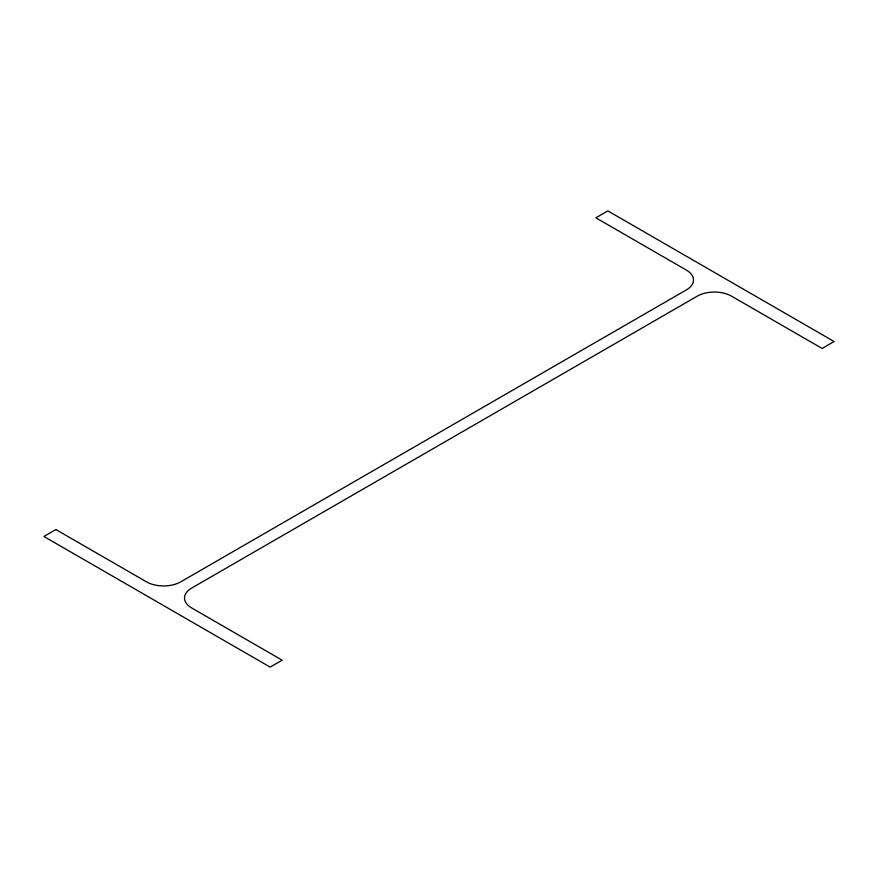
<?xml version="1.0" encoding="UTF-8"?>
<svg xmlns="http://www.w3.org/2000/svg" width="878" height="878" viewBox="0 0 878 878"><rect width="100%" height="100%" fill="white"/><g stroke="black" fill="none" stroke-linecap="round" stroke-linejoin="round"><path stroke-width="1.32" d="M55.896 529.555L43.9 536.48L270.161 667.104L282.156 660.179L191.602 607.894A24.244 13.993 0 0 1 191.602 588.106L697.253 296.16A24.244 13.993 0 0 1 731.539 296.16L822.104 348.445L834.1 341.52L607.839 210.896L595.844 217.821L686.398 270.106A24.244 13.993 0 0 1 686.398 289.894L180.747 581.84A24.244 13.993 0 0 1 146.461 581.84L55.896 529.555"/></g></svg>
